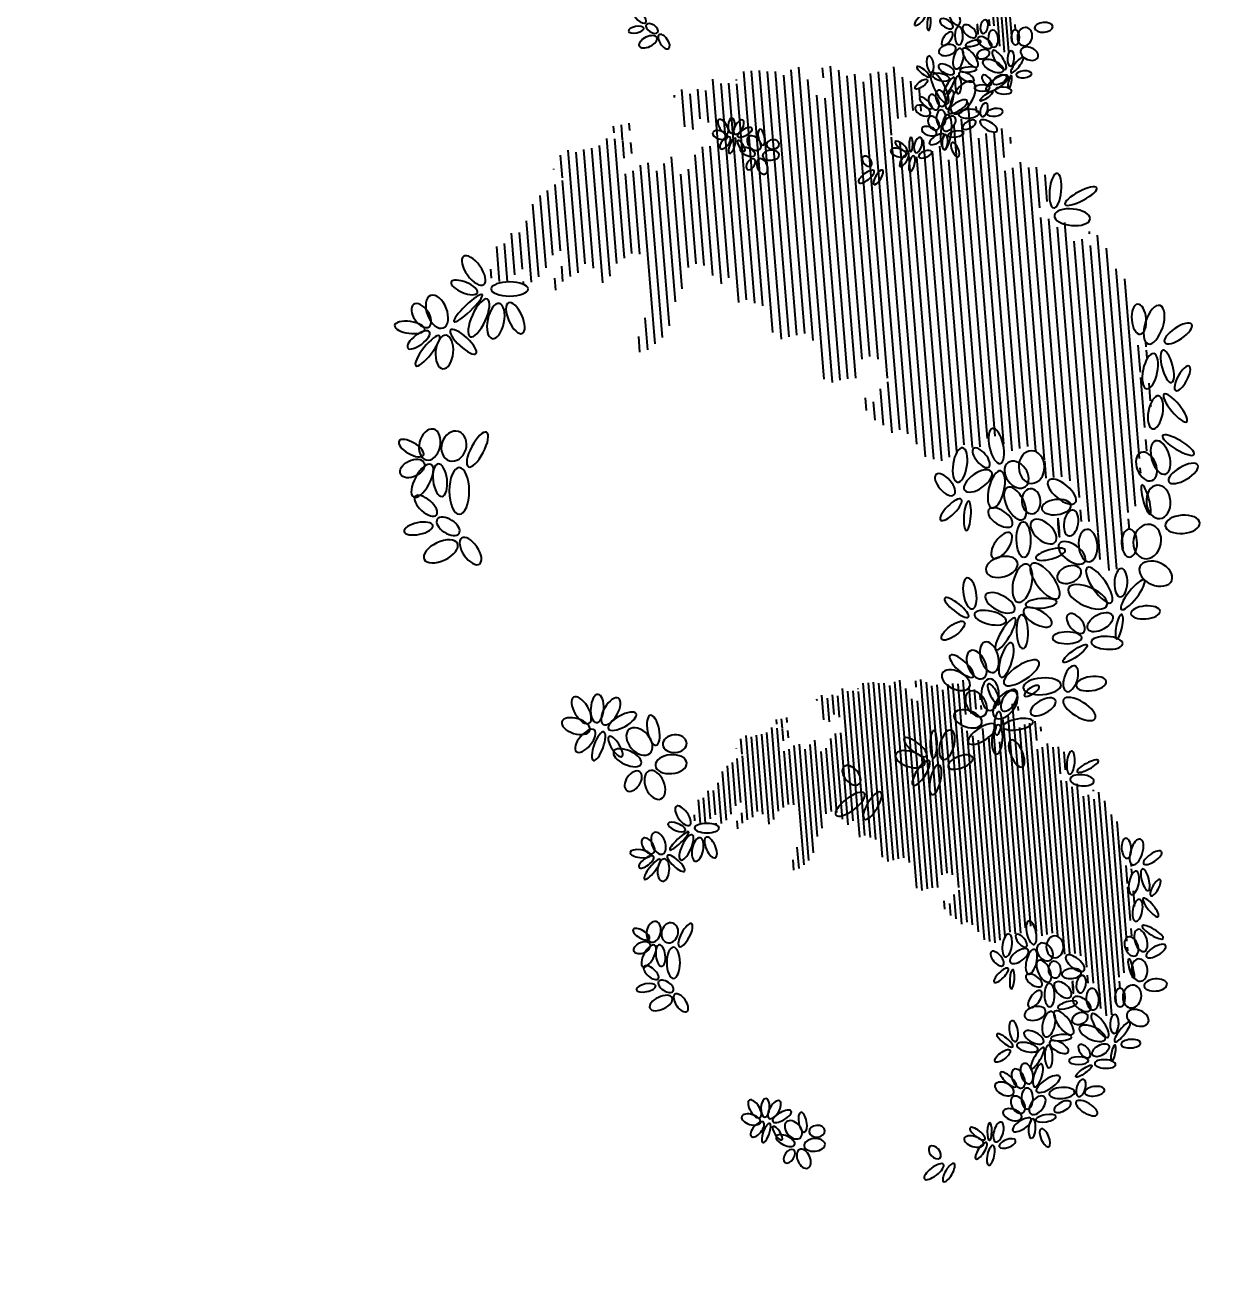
# Model space of a CAD drawing. Header units: millimetres. Extents: x 1590 to 1932, y -48 to 167.
# Drawn here: x 1625.219 to 1628.363, y 110.463 to 113.74 of the extents above; entities that cross this region are included whole.
import ezdxf

# ---------------------------------------------------------------- set-up
doc = ezdxf.new("R2010")
doc.units = ezdxf.units.MM
doc.header["$LTSCALE"] = 0.1
doc.header["$MEASUREMENT"] = 0
doc.header["$PDMODE"] = 35
doc.header["$PDSIZE"] = 0.75
doc.layers.get('0').update_dxf_attribs({"linetype": 'CONTINUOUS'})
doc.layers.get('DEFPOINTS').update_dxf_attribs({"linetype": 'CONTINUOUS'})
doc.layers.add('CALLES', color=3, linetype='CONTINUOUS')
doc.layers.add('MUEBLES', color=1, linetype='CONTINUOUS')
doc.styles.add('ROMAND', font='romand.shx')
doc.dimstyles.new('URBA', dxfattribs={"dimtxt": 20, "dimasz": 0.5, "dimexe": 1.25, "dimexo": 0.63, "dimgap": 0.63, "dimtad": 0, "dimtih": 1, "dimtoh": 1, "dimzin": 1, "dimdsep": 46, "dimtxsty": 'ROMAND', "dimcen": 2.5, "dimclrd": 1, "dimclre": 1, "dimclrt": 3, "dimadec": 0, "dimazin": 0, "dimtfac": 1, "dimtmove": 0, "dimatfit": 3, "dimfxl": 1, "dimtvp": 1, "dimtolj": 1, "dimtzin": 1, "dimarcsym": 0})

# ---------------------------------------------------------------- blocks, each defined once
blk = doc.blocks.new('E6', base_point=(554.09564, 428.344445))
blk.add_circle((554.330218, 428.344445), 0.234577)
blk = doc.blocks.new('ARB-9')
at = {"color": 0}
for p, q in [((24.2513, 10.5273), (24.2513, 11.1083)), ((24.2237, 11.0945), (24.2237, 11.0947)), ((24.2375, 10.5395), (24.2375, 11.1071)), ((24.265, 11.0418), (24.265, 11.0881)), ((24.2237, 10.5225), (24.2237, 11.0725)), ((24.2099, 11.0208), (24.2099, 11.04)), ((24.265, 10.5296), (24.265, 11.0406)), ((24.2788, 10.4959), (24.2788, 11.0202)), ((24.2926, 10.9984), (24.2926, 11.0189)), ((24.1823, 10.9781), (24.1823, 10.9784)), ((24.1961, 10.5834), (24.1961, 10.9999)), ((24.2099, 10.5461), (24.2099, 11.0098)), ((24.2926, 10.5029), (24.2926, 10.977)), ((24.3064, 10.4869), (24.3064, 10.9462)), ((24.1823, 10.9336), (24.1823, 10.9433)), ((24.1823, 10.6027), (24.1823, 10.9175)), ((24.3202, 10.4836), (24.3202, 10.9385)), ((24.334, 10.3949), (24.334, 10.9385)), ((24.3478, 10.908), (24.3478, 10.9385)), ((24.1685, 10.8855), (24.1685, 10.905)), ((24.3478, 10.3843), (24.3478, 10.9064)), ((24.3616, 10.3929), (24.3616, 10.8897)), ((24.3754, 10.3971), (24.3754, 10.8807)), ((24.3892, 10.3269), (24.3892, 10.883)), ((24.403, 10.3295), (24.403, 10.8859)), ((24.4995, 10.3526), (24.4995, 10.88)), ((24.5133, 10.3314), (24.5133, 10.8883)), ((24.5271, 10.3605), (24.5271, 10.8936)), ((24.5409, 10.3484), (24.5409, 10.8894)), ((24.5547, 10.3341), (24.5547, 10.8839)), ((24.1685, 10.7763), (24.1685, 10.8642)), ((24.4168, 10.3366), (24.4168, 10.8732)), ((24.4306, 10.2731), (24.4306, 10.8578)), ((24.4444, 10.3011), (24.4444, 10.8611)), ((24.4582, 10.3122), (24.4582, 10.8744)), ((24.4719, 10.37), (24.4719, 10.8746)), ((24.4857, 10.345), (24.4857, 10.8689)), ((24.5685, 10.3223), (24.5685, 10.8611)), ((24.1547, 10.8257), (24.1547, 10.8282)), ((24.1547, 10.7878), (24.1547, 10.8187)), ((24.5823, 10.2069), (24.5823, 10.8416)), ((24.5961, 10.2083), (24.5961, 10.8337)), ((24.6099, 10.7484), (24.6099, 10.8378)), ((24.6237, 10.7592), (24.6237, 10.8229)), ((24.6375, 10.7812), (24.6375, 10.8129)), ((24.6513, 10.7729), (24.6513, 10.7952)), ((24.1685, 10.7199), (24.1685, 10.7673)), ((24.1547, 10.7296), (24.1547, 10.7433)), ((24.1547, 10.7157), (24.1547, 10.7238)), ((24.6099, 10.222), (24.6099, 10.7415)), ((24.665, 10.1899), (24.665, 10.7374)), ((24.6788, 10.2454), (24.6788, 10.737)), ((24.6926, 10.2385), (24.6926, 10.7382)), ((24.7064, 10.21), (24.7064, 10.7416)), ((24.7202, 10.1873), (24.7202, 10.7346)), ((24.6237, 10.2077), (24.6237, 10.707)), ((24.6375, 10.2092), (24.6375, 10.7016)), ((24.6513, 10.1984), (24.6513, 10.705)), ((24.734, 10.1908), (24.734, 10.6655)), ((24.7478, 10.1993), (24.7478, 10.6521)), ((24.7616, 10.1918), (24.7616, 10.6539)), ((24.7754, 10.1906), (24.7754, 10.656)), ((24.7892, 10.1873), (24.7892, 10.6586)), ((25.0237, 10.6019), (25.0237, 10.658)), ((25.0375, 10.634), (25.0375, 10.6612)), ((24.803, 10.1873), (24.803, 10.6458)), ((24.9823, 10.3475), (24.9823, 10.6198)), ((24.9961, 10.3328), (24.9961, 10.6389)), ((25.0099, 10.3353), (25.0099, 10.6489)), ((24.8168, 10.1873), (24.8168, 10.5982)), ((24.8306, 10.2076), (24.8306, 10.5921)), ((24.8444, 10.205), (24.8444, 10.5854)), ((24.8582, 10.205), (24.8582, 10.5886)), ((24.8857, 10.3126), (24.8857, 10.554)), ((24.9547, 10.3255), (24.9547, 10.557)), ((24.9685, 10.3359), (24.9685, 10.5785)), ((24.2375, 10.5149), (24.2375, 10.5189)), ((24.8719, 10.1964), (24.8719, 10.5446)), ((24.8995, 10.3126), (24.8995, 10.5378)), ((24.9133, 10.3253), (24.9133, 10.5192)), ((24.9409, 10.3569), (24.9409, 10.5208)), ((25.0788, 10.2955), (25.0788, 10.5248)), ((25.0926, 10.299), (25.0926, 10.5354)), ((25.1478, 10.351), (25.1478, 10.5195)), ((25.1616, 10.5), (25.1616, 10.5271)), ((25.1754, 10.5205), (25.1754, 10.541)), ((25.2168, 10.4165), (25.2168, 10.524)), ((25.2306, 10.5215), (25.2306, 10.5281)), ((25.2582, 10.4526), (25.2582, 10.5198)), ((24.9271, 10.3493), (24.9271, 10.5154)), ((25.0237, 10.3441), (25.0237, 10.4907)), ((25.0375, 10.3484), (25.0375, 10.4882)), ((25.0513, 10.2863), (25.0513, 10.495)), ((25.065, 10.284), (25.065, 10.5037)), ((25.1064, 10.3003), (25.1064, 10.5083)), ((25.1202, 10.3035), (25.1202, 10.4999)), ((25.134, 10.299), (25.134, 10.5141)), ((25.1892, 10.374), (25.1892, 10.5013)), ((25.203, 10.388), (25.203, 10.5158)), ((25.2306, 10.4359), (25.2306, 10.5001)), ((25.2444, 10.4355), (25.2444, 10.509)), ((25.2719, 10.4567), (25.2719, 10.5182)), ((25.2857, 10.4956), (25.2857, 10.5114)), ((24.3064, 10.4097), (24.3064, 10.4566)), ((24.3202, 10.3953), (24.3202, 10.4665)), ((25.1616, 10.3571), (25.1616, 10.4733)), ((25.1754, 10.3667), (25.1754, 10.4802)), ((24.3754, 10.3229), (24.3754, 10.3741)), ((24.3616, 10.3394), (24.3616, 10.3504)), ((25.1478, 10.3067), (25.1478, 10.3467)), ((25.1616, 10.3298), (25.1616, 10.3308)), ((24.4168, 10.2813), (24.4168, 10.2918)), ((24.5409, 10.2196), (24.5409, 10.2899)), ((24.5547, 10.2005), (24.5547, 10.2907)), ((24.5685, 10.2096), (24.5685, 10.3192)), ((25.0237, 10.2945), (25.0237, 10.3143)), ((25.0375, 10.2902), (25.0375, 10.3212)), ((24.5133, 10.2711), (24.5133, 10.2813)), ((24.5271, 10.2277), (24.5271, 10.279)), ((24.8857, 10.2146), (24.8857, 10.2712)), ((24.8995, 10.2115), (24.8995, 10.2631)), ((24.9133, 10.2186), (24.9133, 10.2809)), ((24.9271, 10.2096), (24.9271, 10.2749)), ((25.0237, 10.261), (25.0237, 10.274)), ((25.0375, 10.2629), (25.0375, 10.2889)), ((25.0513, 10.2637), (25.0513, 10.2756)), ((24.5133, 10.2428), (24.5133, 10.2555)), ((24.6788, 10.192), (24.6788, 10.2092)), ((24.8306, 10.2003), (24.8306, 10.2016)), ((24.9409, 10.2186), (24.9409, 10.2225)), ((24.1294, 9.0923), (24.1294, 9.9436)), ((24.1501, 9.0739), (24.1501, 9.9455)), ((24.1087, 9.9248), (24.1087, 9.9251)), ((24.1708, 9.8457), (24.1708, 9.9151)), ((24.1087, 9.0668), (24.1087, 9.8917)), ((24.088, 9.8143), (24.088, 9.8431)), ((24.1708, 9.0774), (24.1708, 9.8439)), ((24.088, 9.1022), (24.088, 9.7978)), ((24.1915, 9.0269), (24.1915, 9.8133)), ((24.2121, 9.7806), (24.2121, 9.8114)), ((24.0673, 9.1582), (24.0673, 9.7828)), ((24.0466, 9.7501), (24.0466, 9.7506)), ((24.2121, 9.0374), (24.2121, 9.7485)), ((24.2328, 9.0133), (24.2328, 9.7024)), ((24.0466, 9.6834), (24.0466, 9.6979)), ((24.2535, 9.0084), (24.2535, 9.6908)), ((24.2742, 8.8753), (24.2742, 9.6908)), ((24.2949, 9.6449), (24.2949, 9.6908)), ((24.0259, 9.6112), (24.0259, 9.6405)), ((24.0466, 9.187), (24.0466, 9.6593)), ((24.2949, 8.8594), (24.2949, 9.6427)), ((24.3156, 8.8724), (24.3156, 9.6175)), ((24.3363, 8.8786), (24.3363, 9.604)), ((24.357, 8.7734), (24.357, 9.6075)), ((24.3777, 8.7773), (24.3777, 9.6118)), ((24.5225, 8.8119), (24.5225, 9.603)), ((24.5432, 8.7801), (24.5432, 9.6154)), ((24.5639, 8.8238), (24.5639, 9.6235)), ((24.5846, 8.8056), (24.5846, 9.6172)), ((24.6053, 8.7842), (24.6053, 9.6088)), ((24.0259, 9.4474), (24.0259, 9.5793)), ((24.3984, 8.788), (24.3984, 9.5928)), ((24.419, 8.6927), (24.419, 9.5697)), ((24.4397, 8.7347), (24.4397, 9.5747)), ((24.4604, 8.7513), (24.4604, 9.5946)), ((24.4811, 8.838), (24.4811, 9.5949)), ((24.5018, 8.8005), (24.5018, 9.5864)), ((24.6259, 8.7665), (24.6259, 9.5746)), ((24.6466, 8.5934), (24.6466, 9.5454)), ((24.688, 9.4056), (24.688, 9.5397)), ((24.0053, 9.5215), (24.0053, 9.5254)), ((24.0053, 9.4646), (24.0053, 9.511)), ((24.6673, 8.5955), (24.6673, 9.5335)), ((24.7087, 9.4218), (24.7087, 9.5173)), ((24.7294, 9.4547), (24.7294, 9.5023)), ((24.7501, 9.4423), (24.7501, 9.4759)), ((24.0259, 9.3628), (24.0259, 9.4339)), ((24.0053, 9.3775), (24.0053, 9.398)), ((24.688, 8.616), (24.688, 9.3953)), ((24.7708, 8.5679), (24.7708, 9.3891)), ((24.7915, 8.6511), (24.7915, 9.3886)), ((24.8121, 8.6408), (24.8121, 9.3903)), ((24.8328, 8.598), (24.8328, 9.3954)), ((24.8535, 8.564), (24.8535, 9.3849)), ((24.0053, 9.3565), (24.0053, 9.3688)), ((24.7087, 8.5945), (24.7087, 9.3435)), ((24.7501, 8.5806), (24.7501, 9.3406)), ((24.7294, 8.5968), (24.7294, 9.3354)), ((24.8742, 8.5692), (24.8742, 9.2812)), ((25.3294, 9.2341), (25.3294, 9.2748)), ((24.8949, 8.582), (24.8949, 9.2612)), ((24.9156, 8.5708), (24.9156, 9.2639)), ((24.9363, 8.5689), (24.9363, 9.267)), ((24.957, 8.564), (24.957, 9.271)), ((24.9777, 8.564), (24.9777, 9.2518)), ((25.2673, 8.7822), (25.2673, 9.2414)), ((25.288, 8.786), (25.288, 9.2564)), ((25.3087, 9.1859), (25.3087, 9.27)), ((25.2466, 8.8043), (25.2466, 9.2127)), ((24.9984, 8.564), (24.9984, 9.1802)), ((25.019, 8.5944), (25.019, 9.1711)), ((25.0397, 8.5906), (25.0397, 9.1611)), ((25.0604, 8.5906), (25.0604, 9.1659)), ((25.2259, 8.7869), (25.2259, 9.1507)), ((25.1018, 8.7519), (25.1018, 9.1141)), ((25.2053, 8.7712), (25.2053, 9.1185)), ((25.0811, 8.5775), (25.0811, 9.1)), ((25.1225, 8.7519), (25.1225, 9.0898)), ((25.4121, 8.7315), (25.4121, 9.0861)), ((25.5363, 9.0638), (25.5363, 9.0945)), ((24.1294, 9.0554), (24.1294, 9.0613)), ((25.1432, 8.771), (25.1432, 9.0618)), ((25.1639, 8.8069), (25.1639, 9.0561)), ((25.1846, 8.8183), (25.1846, 9.0642)), ((25.3915, 8.7263), (25.3915, 9.0703)), ((25.4328, 8.7335), (25.4328, 9.0454)), ((25.4742, 8.7315), (25.4742, 9.0541)), ((25.4949, 8.8095), (25.4949, 9.0623)), ((25.5156, 9.0331), (25.5156, 9.0737)), ((25.5777, 8.865), (25.5777, 9.0567)), ((25.5984, 8.9077), (25.5984, 9.069)), ((25.619, 9.0653), (25.619, 9.0752)), ((25.6397, 8.9362), (25.6397, 9.0465)), ((25.6604, 8.9619), (25.6604, 9.0627)), ((25.6811, 8.9681), (25.6811, 9.0603)), ((25.7018, 9.0264), (25.7018, 9.0502)), ((25.3087, 8.7992), (25.3087, 9.019)), ((25.3294, 8.8056), (25.3294, 9.0154)), ((25.3501, 8.7125), (25.3501, 9.0256)), ((25.3708, 8.7091), (25.3708, 9.0386)), ((25.4535, 8.7383), (25.4535, 9.0328)), ((25.557, 8.8441), (25.557, 9.0349)), ((25.619, 8.9369), (25.619, 9.0331)), ((24.2535, 8.876), (24.2535, 8.9827)), ((25.5156, 8.8186), (25.5156, 8.993)), ((25.5363, 8.8331), (25.5363, 9.0032)), ((24.2328, 8.8976), (24.2328, 8.9679)), ((24.3363, 8.7673), (24.3363, 8.8441)), ((24.3156, 8.792), (24.3156, 8.8086)), ((25.4949, 8.7431), (25.4949, 8.803)), ((24.6259, 8.5974), (24.6259, 8.7617)), ((25.3087, 8.7247), (25.3087, 8.7544)), ((25.3294, 8.7183), (25.3294, 8.7649)), ((25.5156, 8.7777), (25.5156, 8.7793)), ((24.3984, 8.7049), (24.3984, 8.7207)), ((24.5846, 8.6124), (24.5846, 8.7179)), ((24.6053, 8.5838), (24.6053, 8.719)), ((25.3294, 8.6773), (25.3294, 8.7163)), ((24.5432, 8.6897), (24.5432, 8.7049)), ((24.5639, 8.6245), (24.5639, 8.7016)), ((25.1018, 8.6049), (25.1018, 8.6898)), ((25.1432, 8.6109), (25.1432, 8.7044)), ((25.1639, 8.5974), (25.1639, 8.6953)), ((25.3087, 8.6744), (25.3087, 8.6939)), ((25.3501, 8.6786), (25.3501, 8.6964)), ((24.5432, 8.6472), (24.5432, 8.6663)), ((25.1225, 8.6002), (25.1225, 8.6777)), ((24.7915, 8.5711), (24.7915, 8.5969)), ((25.019, 8.5834), (25.019, 8.5854)), ((25.1846, 8.6109), (25.1846, 8.6168)), ((24.2904, 8.5574), (24.2904, 8.5576)), ((24.3014, 8.1134), (24.3014, 8.5675)), ((24.3125, 8.1036), (24.3125, 8.5685)), ((24.2904, 8.0998), (24.2904, 8.5398)), ((24.3235, 8.5152), (24.3235, 8.5523)), ((24.2794, 8.4985), (24.2794, 8.5138)), ((24.3235, 8.1055), (24.3235, 8.5143)), ((24.3345, 8.0786), (24.3345, 8.4979)), ((24.3456, 8.4805), (24.3456, 8.4969))]:
    blk.add_line(p, q, dxfattribs=at)
for p, xscale, yscale, zscale, rotation in [((24.6803, 11.4618), 0.1172244685344828, -0.03918192284482759, 0.1172244685344828, 54.629061), ((24.7085, 11.4618), 0.133742463362069, -0.04782499525862069, 0.133742463362069, 32.662387), ((24.5747, 11.4226), 0.1134946047413793, -0.03918192284482759, 0.1134946047413793, 72.514496), ((24.4458, 11.3897), 0.1086990556034483, -0.04494397887931034, 0.1086990556034483, 108.535537), ((24.5588, 11.4272), 0.09697660991379312, -0.04379156767241379, 0.09697660991379312, 196.085972), ((24.5913, 11.4139), 0.1092318982758621, -0.03514849525862069, 0.1092318982758621, 52.422076), ((24.7165, 11.4445), 0.08525416422413794, -0.05243464008620689, 0.08525416422413794, 306.8794), ((25.0809, 11.392), 0.1134946047413793, -0.07029699051724138, 0.1134946047413793, 108.796262), ((24.4655, 11.3615), 0.1092318982758621, -0.03975812844827586, 0.1092318982758621, 81.175392), ((24.5668, 11.4139), 0.1134946047413793, -0.05243464008620689, 0.1134946047413793, 249.946493), ((24.5833, 11.4093), 0.1012393163793104, -0.02592921724137931, 0.1012393163793104, 264.440296), ((24.595, 11.4053), 0.1055020228448276, -0.03514849525862069, 0.1055020228448276, 317.202229), ((24.5993, 11.4185), 0.1134946047413793, -0.05704427327586208, 0.1134946047413793, 338.153925), ((25.0969, 11.392), 0.08525416422413794, -0.05243464008620689, 0.08525416422413794, 50.890389), ((24.3483, 11.3263), 0.1374723387931034, -0.05704427327586208, 0.1374723387931034, 144.06217), ((24.4575, 11.3655), 0.1134946047413793, -0.03918192284482759, 0.1134946047413793, 185.211036), ((24.4698, 11.3615), 0.1214871866379311, -0.04840120086206897, 0.1214871866379311, 28.399808), ((25.0687, 11.3834), 0.1172244685344828, -0.07029699051724138, 0.1172244685344828, 180), ((25.0767, 11.3615), 0.1177573112068966, -0.07894006293103449, 0.1177573112068966, 306.707109), ((25.0932, 11.3788), 0.1129617620689655, -0.05243464008620689, 0.1129617620689655, 330.787984), ((24.3627, 11.3263), 0.104436349137931, -0.04955361206896553, 0.104436349137931, 24.05534500000001), ((24.4698, 11.3482), 0.1214871866379311, -0.06972078491379312, 0.1214871866379311, 227.239264), ((24.49, 11.3436), 0.1049691918103448, -0.06972078491379312, 0.1049691918103448, 296.743497), ((24.4943, 11.3569), 0.1092318982758621, -0.06107771250000001, 0.1092318982758621, 336.3547549999999), ((25.0527, 11.3482), 0.08898402801724138, -0.06568734568965517, 0.08898402801724138, 180), ((25.0644, 11.3482), 0.1134946047413793, -0.04379156767241379, 0.1134946047413793, 276.387212), ((25.1454, 11.3263), 0.08898402801724138, -0.03053885043103449, 0.08898402801724138, 118.163468), ((25.1539, 11.3177), 0.1129617620689655, -0.03514849525862069, 0.1129617620689655, 65.345158), ((25.1699, 11.3131), 0.1049691918103448, -0.04782499525862069, 0.1049691918103448, 45.284341), ((24.3243, 11.3044), 0.1129617620689655, -0.05243464008620689, 0.1129617620689655, 183.550469), ((24.3419, 11.3131), 0.1001736426724138, -0.04955361206896553, 0.1001736426724138, 247.464162), ((24.417, 11.3004), 0.1417350452586207, -0.06165391810344829, 0.1417350452586207, 180), ((24.4778, 11.335), 0.1172244685344828, -0.06568734568965517, 0.1172244685344828, 265.442088), ((25.1454, 11.3131), 0.1177573112068966, -0.04379156767241379, 0.1177573112068966, 204.302428), ((25.1539, 11.3044), 0.1129617620689655, -0.05243464008620689, 0.1129617620689655, 234.962822), ((25.1779, 11.3004), 0.1134946047413793, -0.05301084568965517, 0.1134946047413793, 296.57734), ((25.1779, 11.3131), 0.1092318982758621, -0.0564680676724138, 0.1092318982758621, 338.153925), ((24.4495, 11.2912), 0.1539903336206897, -0.0564680676724138, 0.1539903336206897, 208.399808), ((24.4538, 11.2785), 0.1332096323275862, -0.04379156767241379, 0.1332096323275862, 248.725883), ((24.4655, 11.2693), 0.1177573112068966, -0.06568734568965517, 0.1177573112068966, 282.462417), ((24.4858, 11.2785), 0.1134946047413793, -0.06568734568965517, 0.1134946047413793, 289.542316), ((24.5023, 11.2739), 0.1172244685344828, -0.03918192284482759, 0.1172244685344828, 312.760736), ((24.5103, 11.2912), 0.1134946047413793, -0.06568734568965517, 0.1134946047413793, 329.257383), ((25.1657, 11.3004), 0.1055020228448276, -0.04840120086206897, 0.1055020228448276, 261.553413), ((24.2918, 11.2301), 0.1172244685344828, -0.04782499525862069, 0.1172244685344828, 171.928069), ((24.2998, 11.2347), 0.1092318982758621, 0.02592921724137931, 0.1092318982758621, 31.198129), ((24.2348, 11.1863), 0.09324673448275864, -0.02189577801724138, 0.09324673448275864, 73.542731), ((24.2513, 11.1863), 0.1049691918103448, 0.05704427327586208, 0.1049691918103448, 25.551858), ((24.3041, 11.2128), 0.08898402801724138, -0.04840120086206897, 0.08898402801724138, 305.58337), ((24.3078, 11.2215), 0.1092318982758621, -0.04379156767241379, 0.1092318982758621, 355.645101), ((24.409, 11.1731), 0.1257498931034483, -0.04379156767241379, 0.1257498931034483, 87.213589), ((24.4213, 11.1777), 0.1374723387931034, -0.03514849525862069, 0.1374723387931034, 54.41663), ((24.5103, 11.1777), 0.1049691918103448, 0.03918192284482759, 0.1049691918103448, 32.501065), ((24.2188, 11.1863), 0.1092318982758621, -0.04782499525862069, 0.1092318982758621, 180), ((24.2348, 11.1777), 0.1380051698275862, -0.03514849525862069, 0.1380051698275862, 227.239264), ((24.2593, 11.169), 0.1577201974137931, -0.07029699051724138, 0.1577201974137931, 330.837991), ((24.4048, 11.1644), 0.1177573112068966, -0.05243464008620689, 0.1177573112068966, 146.794294), ((24.4213, 11.1644), 0.1214871866379311, -0.05704427327586208, 0.1214871866379311, 327.347353), ((24.4373, 11.1823), 0.1214871866379311, -0.04840120086206897, 0.1214871866379311, 342.3308149999999), ((24.5023, 11.169), 0.1129617620689655, -0.03053885043103449, 0.1129617620689655, 316.804062), ((24.1964, 11.1062), 0.128946925862069, -0.08585451853448275, 0.128946925862069, 152.112675), ((24.2348, 11.1558), 0.1055020228448276, -0.04840120086206897, 0.1055020228448276, 263.05435), ((24.2513, 11.1644), 0.1577201974137931, -0.05243464008620689, 0.1577201974137931, 299.935902), ((24.3845, 11.0855), 0.1619829038793104, -0.0651111400862069, 0.1619829038793104, 122.817286), ((24.401, 11.1558), 0.1172244685344828, -0.03514849525862069, 0.1172244685344828, 180), ((24.3931, 11.0855), 0.1454649090517242, -0.06972078491379312, 0.1454649090517242, 72.40862299999999), ((24.4943, 11.1558), 0.1172244685344828, -0.04840120086206897, 0.1172244685344828, 274.748106), ((24.2998, 11.1034), 0.09324673448275864, -0.06107771250000001, 0.09324673448275864, 16.690792), ((24.409, 11.0815), 0.1214871866379311, -0.07433041810344827, 0.1214871866379311, 10.58008), ((24.1879, 11.0924), 0.128946925862069, -0.103140663362069, 0.128946925862069, 254.7984), ((24.213, 11.0878), 0.1039035064655173, -0.05819668448275862, 0.1039035064655173, 266.487796), ((24.2838, 11.0901), 0.1209543439655173, -0.06972078491379312, 0.1209543439655173, 270), ((24.2918, 11.0901), 0.1172244685344828, -0.06107771250000001, 0.1172244685344828, 319.587694), ((24.3765, 11.0768), 0.1134946047413793, -0.03457228965517242, 0.1134946047413793, 191.266013), ((24.417, 11.029), 0.1134946047413793, -0.05243464008620689, 0.1134946047413793, 49.743806), ((24.1463, 11.0382), 0.128946925862069, -0.06741596250000001, 0.128946925862069, 180), ((24.3158, 11.0423), 0.0975094525862069, -0.05301084568965517, 0.0975094525862069, 255.613959), ((24.3403, 11.0509), 0.1172244685344828, -0.06568734568965517, 0.1172244685344828, 314.0484609999999), ((24.3931, 11.0112), 0.1332096323275862, 0.05243464008620689, 0.1332096323275862, 85.992639), ((24.1549, 11.025), 0.1246842077586207, -0.08988794612068968, 0.1246842077586207, 270), ((24.1714, 11.0158), 0.1124289310344828, -0.02247198362068965, 0.1124289310344828, 280.4783160000001), ((24.3323, 11.0423), 0.06873616939655172, -0.004609633189655172, 0.06873616939655172, 270), ((24.3931, 11.0071), 0.1332096323275862, -0.06568734568965517, 0.1332096323275862, 291.88042), ((24.4133, 11.0158), 0.1049691918103448, -0.05243464008620689, 0.1049691918103448, 321.691422), ((24.4858, 10.9674), 0.1092318982758621, -0.02592921724137931, 0.1092318982758621, 81.175392), ((25.374, 10.9599), 0.1172244685344828, -0.05704427327586208, 0.1172244685344828, 119.944796), ((24.2998, 10.9852), 0.1294797568965517, -0.05704427327586208, 0.1294797568965517, 315.909593), ((24.3078, 10.9893), 0.1092318982758621, -0.0564680676724138, 0.1092318982758621, 2.251892), ((24.3765, 10.9985), 0.09324673448275864, -0.07029699051724138, 0.09324673448275864, 270), ((24.425, 10.9195), 0.1417350452586207, -0.05704427327586208, 0.1417350452586207, 71.749948), ((24.498, 10.9633), 0.1092318982758621, -0.03514849525862069, 0.1092318982758621, 40.566776), ((25.382, 10.9685), 0.1374723387931034, -0.06972078491379312, 0.1374723387931034, 20.744685), ((24.1341, 10.9622), 0.1246842077586207, -0.04955361206896553, 0.1246842077586207, 205.261598), ((24.1384, 10.9484), 0.128946925862069, -0.06741596250000001, 0.128946925862069, 282.305911), ((24.1629, 10.9576), 0.1124289310344828, -0.07202559568965518, 0.1124289310344828, 287.217457), ((24.3728, 10.9455), 0.1214871866379311, -0.0962262077586207, 0.1214871866379311, 266.129052), ((24.3845, 10.9501), 0.1097647293103448, -0.07894006293103449, 0.1097647293103448, 301.793919), ((24.4415, 10.9195), 0.1214871866379311, -0.05704427327586208, 0.1214871866379311, 29.714794), ((24.5103, 10.9547), 0.1012393163793104, -0.04840120086206897, 0.1012393163793104, 306.041986), ((25.3777, 10.9512), 0.09697660991379312, -0.05243464008620689, 0.09697660991379312, 322.530636), ((25.4225, 10.9339), 0.1092318982758621, -0.04379156767241379, 0.1092318982758621, 6.885925999999999), ((24.1384, 10.8809), 0.1369394961206897, -0.03572470086206896, 0.1369394961206897, 144.501428), ((24.4453, 10.9109), 0.08951687068965519, -0.03975812844827586, 0.08951687068965519, 305.188152), ((24.5023, 10.9328), 0.1294797568965517, -0.05243464008620689, 0.1294797568965517, 256.776838), ((25.3681, 10.8366), 0.1742381922413793, -0.07433041810344827, 0.1742381922413793, 85.44208800000001), ((25.4145, 10.9161), 0.1049691918103448, -0.04782499525862069, 0.1049691918103448, 314.1184079999999), ((24.425, 10.9063), 0.133742463362069, -0.05243464008620689, 0.133742463362069, 277.965534), ((25.4044, 10.8273), 0.1214871866379311, -0.05243464008620689, 0.1214871866379311, 92.20655800000002), ((25.4166, 10.8273), 0.1374723387931034, -0.0564680676724138, 0.1374723387931034, 56.620077), ((24.1298, 10.8089), 0.1332096323275862, -0.03572470086206896, 0.1332096323275862, 124.601171), ((24.1549, 10.8677), 0.1246842077586207, -0.05416325689655174, 0.1246842077586207, 254.828294), ((25.4289, 10.8233), 0.09697660991379312, 0.06107771250000001, 0.09697660991379312, 21.157575), ((25.3522, 10.8366), 0.1454649090517242, -0.04840120086206897, 0.1454649090517242, 237.514893), ((25.3841, 10.8233), 0.1134946047413793, -0.09219276853448276, 0.1134946047413793, 248.38077), ((25.4246, 10.8187), 0.1177573112068966, -0.07836385732758622, 0.1177573112068966, 252.313808), ((25.4289, 10.8101), 0.1049691918103448, -0.04379156767241379, 0.1049691918103448, 325.179835), ((24.109, 10.8043), 0.1039035064655173, -0.03572470086206896, 0.1039035064655173, 236.262371), ((24.1256, 10.7323), 0.1246842077586207, -0.04033433405172414, 0.1246842077586207, 100.347736), ((24.1421, 10.7369), 0.1332096323275862, -0.05416325689655174, 0.1332096323275862, 73.987174), ((24.1213, 10.719), 0.1209543439655173, -0.04494397887931034, 0.1209543439655173, 209.167432), ((24.1506, 10.719), 0.1497276271551725, -0.06741596250000001, 0.1497276271551725, 247.872239), ((24.1629, 10.7012), 0.1124289310344828, -0.05416325689655174, 0.1124289310344828, 270), ((25.3724, 10.6044), 0.1252170504310345, -0.06568734568965517, 0.1252170504310345, 79.93621999999999), ((25.3841, 10.6044), 0.1417350452586207, -0.03514849525862069, 0.1417350452586207, 47.239264), ((25.2749, 10.5565), 0.133742463362069, -0.06165391810344829, 0.133742463362069, 73.80598400000001), ((25.3639, 10.5957), 0.1300125995689655, -0.03918192284482759, 0.1300125995689655, 132.760736), ((25.4006, 10.5957), 0.1012393163793104, -0.03918192284482759, 0.1012393163793104, 32.228389), ((25.2589, 10.5565), 0.1252170504310345, -0.05243464008620689, 0.1252170504310345, 109.518547), ((25.2951, 10.5473), 0.1539903336206897, -0.05243464008620689, 0.1539903336206897, 60.76383000000001), ((25.3037, 10.5387), 0.1454649090517242, -0.02592921724137931, 0.1454649090517242, 39.219307), ((25.3761, 10.5911), 0.1294797568965517, -0.07433041810344827, 0.1294797568965517, 286.618283), ((25.4006, 10.5871), 0.1012393163793104, -0.05704427327586208, 0.1012393163793104, 300.195482), ((25.4086, 10.5911), 0.1134946047413793, -0.04379156767241379, 0.1134946047413793, 347.7961789999999), ((24.7936, 10.4756), 0.1758367028017242, -0.05877288426724138, 0.1758367028017242, 54.629061), ((24.8359, 10.4756), 0.2006136950431035, -0.07173749288793103, 0.2006136950431035, 32.662387), ((25.2872, 10.53), 0.1374723387931034, -0.05243464008620689, 0.1374723387931034, 175.292933), ((25.2994, 10.5214), 0.1294797568965517, -0.05704427327586208, 0.1294797568965517, 301.060408), ((25.3117, 10.5346), 0.1049691918103448, -0.03975812844827586, 0.1049691918103448, 333.206796), ((24.2955, 10.4822), 0.133742463362069, -0.06165391810344829, 0.133742463362069, 169.89314), ((24.6353, 10.4169), 0.170241907112069, -0.05877288426724138, 0.170241907112069, 72.514496), ((24.2753, 10.4643), 0.133742463362069, -0.03514849525862069, 0.133742463362069, 203.115863), ((24.2955, 10.469), 0.1294797568965517, -0.04379156767241379, 0.1294797568965517, 259.881614), ((24.6601, 10.4039), 0.1638478474137931, -0.05272274288793104, 0.1638478474137931, 52.422076), ((24.8479, 10.4497), 0.1278812463362069, -0.07865196012931033, 0.1278812463362069, 306.8794), ((25.3946, 10.3711), 0.170241907112069, -0.1054454857758621, 0.170241907112069, 108.796262), ((24.4419, 10.3676), 0.1630485834051724, -0.06741596831896551, 0.1630485834051724, 108.535537), ((24.6113, 10.4238), 0.1454649148706897, -0.06568735150862069, 0.1454649148706897, 196.085972), ((24.6721, 10.4108), 0.170241907112069, -0.08556640991379312, 0.170241907112069, 338.153925), ((25.4186, 10.3711), 0.1278812463362069, -0.07865196012931033, 0.1278812463362069, 50.890389), ((24.4715, 10.3252), 0.1638478474137931, -0.0596371926724138, 0.1638478474137931, 81.175392), ((24.6233, 10.4039), 0.170241907112069, -0.07865196012931033, 0.170241907112069, 249.946493), ((24.6481, 10.397), 0.1518589745689655, -0.03889382586206896, 0.1518589745689655, 264.440296), ((24.6657, 10.3909), 0.1582530342672414, -0.05272274288793104, 0.1582530342672414, 317.202229), ((24.4779, 10.3252), 0.1822307799568966, -0.07260180129310345, 0.1822307799568966, 28.399808), ((25.3762, 10.3581), 0.1758367028017242, -0.1054454857758621, 0.1758367028017242, 180), ((25.413, 10.3512), 0.1694426431034483, -0.07865196012931033, 0.1694426431034483, 330.787984), ((24.2956, 10.2725), 0.2062085081896552, -0.08556640991379312, 0.2062085081896552, 144.06217), ((24.4595, 10.3313), 0.170241907112069, -0.05877288426724138, 0.170241907112069, 185.211036), ((24.4779, 10.3054), 0.1822307799568966, -0.1045811773706897, 0.1822307799568966, 227.239264), ((24.4778, 10.3508), 0.1294797568965517, -0.03975812844827586, 0.1294797568965517, 259.521684), ((24.5146, 10.3183), 0.1638478474137931, -0.09161656875000002, 0.1638478474137931, 336.3547549999999), ((25.3523, 10.3054), 0.1334760420258621, -0.09853101853448276, 0.1334760420258621, 180), ((25.3882, 10.3252), 0.1766359668103449, -0.1184100943965517, 0.1766359668103449, 306.707109), ((25.4913, 10.2725), 0.1334760420258621, -0.04580827564655172, 0.1334760420258621, 118.163468), ((25.5041, 10.2596), 0.1694426431034483, -0.05272274288793104, 0.1694426431034483, 65.345158), ((24.3172, 10.2725), 0.1566545237068966, -0.0743304181034483, 0.1566545237068966, 24.05534500000001), ((24.4575, 10.2892), 0.1374723387931034, -0.06972078491379312, 0.1374723387931034, 232.770168), ((24.5082, 10.2985), 0.1574537877155173, -0.1045811773706897, 0.1574537877155173, 296.743497), ((25.3698, 10.3054), 0.170241907112069, -0.06568735150862069, 0.170241907112069, 276.387212), ((25.5281, 10.2526), 0.1574537877155173, -0.07173749288793103, 0.1574537877155173, 45.284341), ((24.2597, 10.2397), 0.1694426431034483, -0.07865196012931033, 0.1694426431034483, 183.550469), ((24.286, 10.2526), 0.1502604640086207, -0.0743304181034483, 0.1502604640086207, 247.464162), ((24.3968, 10.2546), 0.0975094525862069, -0.03514849525862069, 0.0975094525862069, 208.929827), ((24.4655, 10.2719), 0.1294797568965517, -0.03918192284482759, 0.1294797568965517, 292.425598), ((24.4899, 10.2855), 0.1758367028017242, -0.09853101853448276, 0.1758367028017242, 265.442088), ((25.4913, 10.2526), 0.1766359668103449, -0.06568735150862069, 0.1766359668103449, 204.302428), ((25.5401, 10.2526), 0.1638478474137931, -0.0847021015086207, 0.1638478474137931, 338.153925), ((24.3987, 10.2336), 0.212602567887931, -0.09248087715517243, 0.212602567887931, 180), ((24.4475, 10.2198), 0.2309855004310345, -0.0847021015086207, 0.2309855004310345, 208.399808), ((24.5386, 10.2198), 0.170241907112069, -0.09853101853448276, 0.170241907112069, 329.257383), ((25.5041, 10.2397), 0.1694426431034483, -0.07865196012931033, 0.1694426431034483, 234.962822), ((25.5217, 10.2336), 0.1582530342672414, -0.07260180129310345, 0.1582530342672414, 261.553413), ((25.5401, 10.2336), 0.170241907112069, -0.07951626853448276, 0.170241907112069, 296.57734), ((24.4539, 10.2008), 0.1998144484913793, -0.06568735150862069, 0.1998144484913793, 248.725883), ((24.4715, 10.187), 0.1766359668103449, -0.09853101853448276, 0.1766359668103449, 282.462417), ((24.5018, 10.2008), 0.170241907112069, -0.09853101853448276, 0.170241907112069, 289.542316), ((24.5266, 10.1939), 0.1758367028017242, -0.05877288426724138, 0.1758367028017242, 312.760736), ((24.2229, 10.1351), 0.1638478474137931, 0.03889382586206896, 0.1638478474137931, 31.198129), ((24.1254, 10.0625), 0.1398701017241379, -0.03284366702586208, 0.1398701017241379, 73.542731), ((24.2109, 10.1282), 0.1758367028017242, -0.07173749288793103, 0.1758367028017242, 171.928069), ((24.2349, 10.1152), 0.1638478474137931, -0.06568735150862069, 0.1638478474137931, 355.645101), ((24.3868, 10.0426), 0.1886248396551724, -0.06568735150862069, 0.1886248396551724, 87.213589), ((24.4051, 10.0495), 0.2062085081896552, -0.05272274288793104, 0.2062085081896552, 54.41663), ((24.1502, 10.0625), 0.1574537877155173, 0.08556640991379312, 0.1574537877155173, 25.551858), ((24.2293, 10.1023), 0.1334760420258621, -0.07260180129310345, 0.1334760420258621, 305.58337), ((24.5386, 10.0495), 0.1574537877155173, 0.05877288426724138, 0.1574537877155173, 32.501065), ((24.1014, 10.0625), 0.1638478474137931, -0.07173749288793103, 0.1638478474137931, 180), ((24.3804, 10.0297), 0.1766359668103449, -0.07865196012931033, 0.1766359668103449, 146.794294), ((24.4291, 10.0564), 0.1822307799568966, -0.07260180129310345, 0.1822307799568966, 342.3308149999999), ((24.1254, 10.0495), 0.2070077547413793, -0.05272274288793104, 0.2070077547413793, 227.239264), ((24.1502, 10.0297), 0.2365802961206897, -0.07865196012931033, 0.2365802961206897, 299.935902), ((24.1622, 10.0366), 0.2365802961206897, -0.1054454857758621, 0.2365802961206897, 330.837991), ((24.3748, 10.0167), 0.1758367028017242, -0.05272274288793104, 0.1758367028017242, 180), ((24.4051, 10.0297), 0.1822307799568966, -0.08556640991379312, 0.1822307799568966, 327.347353), ((24.5266, 10.0366), 0.1694426431034483, -0.04580827564655172, 0.1694426431034483, 316.804062), ((24.0678, 9.9424), 0.1934203887931035, -0.1287817778017241, 0.1934203887931035, 152.112675), ((24.1254, 10.0167), 0.1582530342672414, -0.07260180129310345, 0.1582530342672414, 263.05435), ((24.35, 9.9112), 0.2429743558189655, -0.09766671012931036, 0.2429743558189655, 122.817286), ((24.3628, 9.9112), 0.2181973635775862, -0.1045811773706897, 0.2181973635775862, 72.40862299999999), ((24.5146, 10.0167), 0.1758367028017242, -0.07260180129310345, 0.1758367028017242, 274.748106), ((24.2229, 9.938), 0.1398701017241379, -0.09161656875000002, 0.1398701017241379, 16.690792), ((24.0551, 9.9216), 0.1934203887931035, -0.1547109950431035, 0.1934203887931035, 254.7984), ((24.2109, 9.9182), 0.1758367028017242, -0.09161656875000002, 0.1758367028017242, 319.587694), ((24.3868, 9.9052), 0.1822307799568966, -0.1114956271551724, 0.1822307799568966, 10.58008), ((24.0926, 9.9147), 0.1558552596982759, -0.08729502672413794, 0.1558552596982759, 266.487796), ((24.1989, 9.9182), 0.1814315159482759, -0.1045811773706897, 0.1814315159482759, 270), ((24.338, 9.8983), 0.170241907112069, -0.05185843448275862, 0.170241907112069, 191.266013), ((24.3987, 9.8265), 0.170241907112069, -0.07865196012931033, 0.170241907112069, 49.743806), ((23.9927, 9.8404), 0.1934203887931035, -0.10112394375, 0.1934203887931035, 180), ((24.2836, 9.8594), 0.1758367028017242, -0.09853101853448276, 0.1758367028017242, 314.0484609999999), ((24.3628, 9.7997), 0.1998144484913793, 0.07865196012931033, 0.1998144484913793, 85.992639), ((24.2469, 9.8464), 0.1462641788793103, -0.07951626853448276, 0.1462641788793103, 255.613959), ((24.2717, 9.8464), 0.1031042540948276, -0.006914449784482759, 0.1031042540948276, 270), ((24.0055, 9.8205), 0.187026311637931, -0.1348319191810345, 0.187026311637931, 270), ((24.0303, 9.8067), 0.1686433965517242, -0.03370797543103448, 0.1686433965517242, 280.4783160000001), ((24.3628, 9.7937), 0.1998144484913793, -0.09853101853448276, 0.1998144484913793, 291.88042), ((24.3931, 9.8067), 0.1574537877155173, -0.07865196012931033, 0.1574537877155173, 321.691422), ((24.5018, 9.7341), 0.1638478474137931, -0.03889382586206896, 0.1638478474137931, 81.175392), ((25.8342, 9.7228), 0.1758367028017242, -0.08556640991379312, 0.1758367028017242, 119.944796), ((24.2229, 9.7609), 0.1942196353448276, -0.08556640991379312, 0.1942196353448276, 315.909593), ((24.2349, 9.7669), 0.1638478474137931, -0.0847021015086207, 0.1638478474137931, 2.251892), ((24.338, 9.7807), 0.1398701017241379, -0.1054454857758621, 0.1398701017241379, 270), ((24.5202, 9.728), 0.1638478474137931, -0.05272274288793104, 0.1638478474137931, 40.566776), ((25.8462, 9.7358), 0.2062085081896552, -0.1045811773706897, 0.2062085081896552, 20.744685), ((23.9743, 9.7263), 0.187026311637931, -0.0743304181034483, 0.187026311637931, 205.261598), ((24.4107, 9.6623), 0.212602567887931, -0.08556640991379312, 0.212602567887931, 71.749948), ((23.9807, 9.7055), 0.1934203887931035, -0.10112394375, 0.1934203887931035, 282.305911), ((24.0175, 9.7194), 0.1686433965517242, -0.1080383935344828, 0.1686433965517242, 287.217457), ((24.3324, 9.7012), 0.1822307799568966, -0.144339311637931, 0.1822307799568966, 266.129052), ((24.35, 9.7081), 0.1646470939655172, -0.1184100943965517, 0.1646470939655172, 301.793919), ((24.4355, 9.6623), 0.1822307799568966, -0.08556640991379312, 0.1822307799568966, 29.714794), ((24.5386, 9.715), 0.1518589745689655, -0.07260180129310345, 0.1518589745689655, 306.041986), ((25.8398, 9.7099), 0.1454649148706897, -0.07865196012931033, 0.1454649148706897, 322.530636), ((25.9069, 9.6839), 0.1638478474137931, -0.06568735150862069, 0.1638478474137931, 6.885925999999999), ((23.9807, 9.6044), 0.2054092441810345, -0.05358705129310345, 0.2054092441810345, 144.501428), ((24.5266, 9.6822), 0.1942196353448276, -0.07865196012931033, 0.1942196353448276, 256.776838), ((25.895, 9.6571), 0.1574537877155173, -0.07173749288793103, 0.1574537877155173, 314.1184079999999), ((24.4107, 9.6424), 0.2006136950431035, -0.07865196012931033, 0.2006136950431035, 277.965534), ((24.4411, 9.6494), 0.1342753060344828, -0.0596371926724138, 0.1342753060344828, 305.188152), ((25.8254, 9.5379), 0.261357288362069, -0.1114956271551724, 0.261357288362069, 85.44208800000001), ((25.8798, 9.524), 0.1822307799568966, -0.07865196012931033, 0.1822307799568966, 92.20655800000002), ((25.8981, 9.524), 0.2062085081896552, -0.0847021015086207, 0.2062085081896552, 56.620077), ((23.9679, 9.4964), 0.1998144484913793, -0.05358705129310345, 0.1998144484913793, 124.601171), ((24.0055, 9.5845), 0.187026311637931, -0.0812448853448276, 0.187026311637931, 254.828294), ((25.8014, 9.5379), 0.2181973635775862, -0.07260180129310345, 0.2181973635775862, 237.514893), ((25.9165, 9.518), 0.1454649148706897, 0.09161656875000002, 0.1454649148706897, 21.157575), ((25.8494, 9.518), 0.170241907112069, -0.1382891528017241, 0.170241907112069, 248.38077), ((25.9101, 9.5111), 0.1766359668103449, -0.1175457859913793, 0.1766359668103449, 252.313808), ((25.9165, 9.4981), 0.1574537877155173, -0.06568735150862069, 0.1574537877155173, 325.179835), ((23.9368, 9.4895), 0.1558552596982759, -0.05358705129310345, 0.1558552596982759, 236.262371), ((23.9615, 9.3814), 0.187026311637931, -0.06050150107758621, 0.187026311637931, 100.347736), ((23.9863, 9.3883), 0.1998144484913793, -0.0812448853448276, 0.1998144484913793, 73.987174), ((23.9552, 9.3615), 0.1814315159482759, -0.06741596831896551, 0.1814315159482759, 209.167432), ((23.9991, 9.3615), 0.2245914407327587, -0.10112394375, 0.2245914407327587, 247.872239), ((24.0175, 9.3348), 0.1686433965517242, -0.0812448853448276, 0.1686433965517242, 270), ((25.8318, 9.1895), 0.1878255756465518, -0.09853101853448276, 0.1878255756465518, 79.93621999999999), ((25.819, 9.1766), 0.1950188993534483, -0.05877288426724138, 0.1950188993534483, 132.760736), ((25.8494, 9.1895), 0.212602567887931, -0.05272274288793104, 0.212602567887931, 47.239264), ((25.6855, 9.1178), 0.2006136950431035, -0.09248087715517243, 0.2006136950431035, 73.80598400000001), ((25.8742, 9.1766), 0.1518589745689655, -0.05877288426724138, 0.1518589745689655, 32.228389), ((25.6616, 9.1178), 0.1878255756465518, -0.07865196012931033, 0.1878255756465518, 109.518547), ((25.7159, 9.104), 0.2309855004310345, -0.07865196012931033, 0.2309855004310345, 60.76383000000001), ((25.8374, 9.1697), 0.1942196353448276, -0.1114956271551724, 0.1942196353448276, 286.618283), ((25.8862, 9.1697), 0.170241907112069, -0.06568735150862069, 0.170241907112069, 347.7961789999999), ((25.7287, 9.091), 0.2181973635775862, -0.03889382586206896, 0.2181973635775862, 39.219307), ((25.8742, 9.1636), 0.1518589745689655, -0.08556640991379312, 0.1518589745689655, 300.195482), ((25.7039, 9.0781), 0.2062085081896552, -0.07865196012931033, 0.2062085081896552, 175.292933), ((25.7407, 9.085), 0.1574537877155173, -0.0596371926724138, 0.1574537877155173, 333.206796), ((24.2165, 9.0063), 0.2006136950431035, -0.09248087715517243, 0.2006136950431035, 169.89314), ((25.7223, 9.0651), 0.1942196353448276, -0.08556640991379312, 0.1942196353448276, 301.060408), ((24.1861, 8.9795), 0.2006136950431035, -0.05272274288793104, 0.2006136950431035, 203.115863), ((24.2165, 8.9864), 0.1942196353448276, -0.06568735150862069, 0.1942196353448276, 259.881614), ((24.6557, 8.8512), 0.09377957482758624, -0.03134553827586208, 0.09377957482758624, 54.629061), ((24.6783, 8.8512), 0.1069939706896552, -0.03825999620689656, 0.1069939706896552, 32.662387), ((24.5713, 8.8199), 0.09079568379310346, -0.03134553827586208, 0.09079568379310346, 72.514496), ((24.5845, 8.8129), 0.08738551862068968, -0.02811879620689656, 0.08738551862068968, 52.422076), ((24.4681, 8.7936), 0.08695924448275864, -0.03595518310344828, 0.08695924448275864, 108.535537), ((24.5585, 8.8236), 0.0775812879310345, -0.03503325413793104, 0.0775812879310345, 196.085972), ((24.5649, 8.8129), 0.09079568379310346, -0.04194771206896552, 0.09079568379310346, 249.946493), ((24.5909, 8.8166), 0.09079568379310346, -0.04563541862068967, 0.09079568379310346, 338.153925), ((24.6847, 8.8374), 0.06820333137931037, -0.04194771206896552, 0.06820333137931037, 306.8794), ((24.9762, 8.7954), 0.09079568379310346, -0.05623759241379311, 0.09079568379310346, 108.796262), ((24.989, 8.7954), 0.06820333137931037, -0.04194771206896552, 0.06820333137931037, 50.890389), ((24.3901, 8.7429), 0.1099778710344828, -0.04563541862068967, 0.1099778710344828, 144.06217), ((24.4899, 8.8093), 0.1942196353448276, -0.0596371926724138, 0.1942196353448276, 259.521684), ((24.4839, 8.771), 0.08738551862068968, -0.03180650275862069, 0.08738551862068968, 81.175392), ((24.4873, 8.771), 0.09718974931034487, -0.03872096068965518, 0.09718974931034487, 28.399808), ((24.5781, 8.8093), 0.0809914531034483, -0.02074337379310345, 0.0809914531034483, 264.440296), ((24.5875, 8.806), 0.08440161827586208, -0.02811879620689656, 0.08440161827586208, 317.202229), ((24.9664, 8.7885), 0.09377957482758624, -0.05623759241379311, 0.09377957482758624, 180), ((24.986, 8.7848), 0.09036940965517243, -0.04194771206896552, 0.09036940965517243, 330.787984), ((24.4016, 8.7429), 0.08354907931034483, -0.03964288965517243, 0.08354907931034483, 24.05534500000001), ((24.4775, 8.7742), 0.09079568379310346, -0.03134553827586208, 0.09079568379310346, 185.211036), ((24.4873, 8.7604), 0.09718974931034487, -0.0557766279310345, 0.09718974931034487, 227.239264), ((24.4937, 8.7498), 0.09377957482758624, -0.05254987655172415, 0.09377957482758624, 265.442088), ((24.5035, 8.7567), 0.08397535344827589, -0.0557766279310345, 0.08397535344827589, 296.743497), ((24.5069, 8.7673), 0.08738551862068968, -0.04886217000000001, 0.08738551862068968, 336.3547549999999), ((24.9536, 8.7604), 0.07118722241379312, -0.05254987655172415, 0.07118722241379312, 180), ((24.963, 8.7604), 0.09079568379310346, -0.03503325413793104, 0.09079568379310346, 276.387212), ((24.9728, 8.771), 0.09420584896551727, -0.0631520503448276, 0.09420584896551727, 306.707109), ((25.0278, 8.7429), 0.07118722241379312, -0.02443108034482759, 0.07118722241379312, 118.163468), ((25.0346, 8.736), 0.09036940965517243, -0.02811879620689656, 0.09036940965517243, 65.345158), ((25.0474, 8.7323), 0.08397535344827589, -0.03825999620689656, 0.08397535344827589, 45.284341), ((24.3709, 8.7254), 0.09036940965517243, -0.04194771206896552, 0.09036940965517243, 183.550469), ((24.385, 8.7323), 0.08013891413793105, -0.03964288965517243, 0.08013891413793105, 247.464162), ((24.4595, 8.7168), 0.2062085081896552, -0.1045811773706897, 0.2062085081896552, 232.770168), ((24.4451, 8.7221), 0.1133880362068966, -0.04932313448275864, 0.1133880362068966, 180), ((24.4711, 8.7148), 0.1231922668965518, -0.04517445413793105, 0.1231922668965518, 208.399808), ((24.5197, 8.7148), 0.09079568379310346, -0.05254987655172415, 0.09079568379310346, 329.257383), ((25.0278, 8.7323), 0.09420584896551727, -0.03503325413793104, 0.09420584896551727, 204.302428), ((25.0346, 8.7254), 0.09036940965517243, -0.04194771206896552, 0.09036940965517243, 234.962822), ((25.044, 8.7221), 0.08440161827586208, -0.03872096068965518, 0.08440161827586208, 261.553413), ((25.0538, 8.7221), 0.09079568379310346, -0.04240867655172414, 0.09079568379310346, 296.57734), ((25.0538, 8.7323), 0.08738551862068968, -0.04517445413793105, 0.08738551862068968, 338.153925), ((24.3513, 8.6696), 0.08738551862068968, 0.02074337379310345, 0.08738551862068968, 31.198129), ((24.4745, 8.7046), 0.106567705862069, -0.03503325413793104, 0.106567705862069, 248.725883), ((24.4715, 8.6908), 0.1942196353448276, -0.05877288426724138, 0.1942196353448276, 292.425598), ((24.4839, 8.6972), 0.09420584896551727, -0.05254987655172415, 0.09420584896551727, 282.462417), ((24.5001, 8.7046), 0.09079568379310346, -0.05254987655172415, 0.09079568379310346, 289.542316), ((24.5133, 8.7009), 0.09377957482758624, -0.03134553827586208, 0.09377957482758624, 312.760736), ((24.2993, 8.6309), 0.07459738758620692, -0.01751662241379311, 0.07459738758620692, 73.542731), ((24.3449, 8.6659), 0.09377957482758624, -0.03825999620689656, 0.09377957482758624, 171.928069), ((24.3684, 8.6649), 0.1462641788793103, -0.05272274288793104, 0.1462641788793103, 208.929827), ((24.3125, 8.6309), 0.08397535344827589, 0.04563541862068967, 0.08397535344827589, 25.551858), ((24.3547, 8.6521), 0.07118722241379312, -0.03872096068965518, 0.07118722241379312, 305.58337), ((24.3577, 8.659), 0.08738551862068968, -0.03503325413793104, 0.08738551862068968, 355.645101), ((24.4387, 8.6203), 0.1005999144827586, -0.03503325413793104, 0.1005999144827586, 87.213589), ((24.4485, 8.624), 0.1099778710344828, -0.02811879620689656, 0.1099778710344828, 54.41663), ((24.5197, 8.624), 0.08397535344827589, 0.03134553827586208, 0.08397535344827589, 32.501065), ((24.2865, 8.6309), 0.08738551862068968, -0.03825999620689656, 0.08738551862068968, 180), ((24.2993, 8.624), 0.110404135862069, -0.02811879620689656, 0.110404135862069, 227.239264), ((24.3125, 8.6134), 0.1261761579310345, -0.04194771206896552, 0.1261761579310345, 299.935902), ((24.3189, 8.617), 0.1261761579310345, -0.05623759241379311, 0.1261761579310345, 330.837991), ((24.4353, 8.6134), 0.09420584896551727, -0.04194771206896552, 0.09420584896551727, 146.794294), ((24.4485, 8.6134), 0.09718974931034487, -0.04563541862068967, 0.09718974931034487, 327.347353), ((24.4613, 8.6276), 0.09718974931034487, -0.03872096068965518, 0.09718974931034487, 342.3308149999999), ((24.5133, 8.617), 0.09036940965517243, -0.02443108034482759, 0.09036940965517243, 316.804062), ((24.2686, 8.5668), 0.1031575406896552, -0.06868361482758621, 0.1031575406896552, 152.112675), ((24.2993, 8.6064), 0.08440161827586208, -0.03872096068965518, 0.08440161827586208, 263.05435), ((24.3513, 8.5645), 0.07459738758620692, -0.04886217000000001, 0.07459738758620692, 16.690792), ((24.4191, 8.5502), 0.1295863231034483, -0.05208891206896553, 0.1295863231034483, 122.817286), ((24.4323, 8.6064), 0.09377957482758624, -0.02811879620689656, 0.09377957482758624, 180), ((24.4259, 8.5502), 0.1163719272413793, -0.0557766279310345, 0.1163719272413793, 72.40862299999999), ((24.5069, 8.6064), 0.09377957482758624, -0.03872096068965518, 0.09377957482758624, 274.748106), ((24.2618, 8.5557), 0.1031575406896552, -0.0825125306896552, 0.1031575406896552, 254.7984), ((24.2818, 8.552), 0.08312280517241383, -0.04655734758620691, 0.08312280517241383, 266.487796), ((24.3385, 8.5539), 0.09676347517241382, -0.0557766279310345, 0.09676347517241382, 270), ((24.3449, 8.5539), 0.09377957482758624, -0.04886217000000001, 0.09377957482758624, 319.587694), ((24.4387, 8.547), 0.09718974931034487, -0.05946433448275863, 0.09718974931034487, 10.58008), ((24.2285, 8.5124), 0.1031575406896552, -0.05393277000000001, 0.1031575406896552, 180), ((24.4127, 8.5433), 0.09079568379310346, -0.02765783172413793, 0.09079568379310346, 191.266013), ((24.3837, 8.5225), 0.09377957482758624, -0.05254987655172415, 0.09377957482758624, 314.0484609999999), ((24.4259, 8.4907), 0.106567705862069, 0.04194771206896552, 0.106567705862069, 85.992639), ((24.4451, 8.505), 0.09079568379310346, -0.04194771206896552, 0.09079568379310346, 49.743806), ((24.3641, 8.5156), 0.07800756206896553, -0.04240867655172414, 0.07800756206896553, 255.613959), ((24.3773, 8.5156), 0.05498893551724139, -0.003687706551724138, 0.05498893551724139, 270), ((24.4259, 8.4875), 0.106567705862069, -0.05254987655172415, 0.106567705862069, 291.88042), ((24.4421, 8.4944), 0.08397535344827589, -0.04194771206896552, 0.08397535344827589, 321.691422), ((24.5001, 8.4557), 0.08738551862068968, -0.02074337379310345, 0.08738551862068968, 81.175392), ((25.2107, 8.4497), 0.09377957482758624, -0.04563541862068967, 0.09377957482758624, 119.944796), ((25.2171, 8.4566), 0.1099778710344828, -0.0557766279310345, 0.1099778710344828, 20.744685), ((24.5099, 8.4525), 0.08738551862068968, -0.02811879620689656, 0.08738551862068968, 40.566776), ((25.2137, 8.4428), 0.0775812879310345, -0.04194771206896552, 0.0775812879310345, 322.530636), ((25.2495, 8.429), 0.08738551862068968, -0.03503325413793104, 0.08738551862068968, 6.885925999999999), ((25.2431, 8.4147), 0.08397535344827589, -0.03825999620689656, 0.08397535344827589, 314.1184079999999)]:
    blk.add_blockref('E6', p, dxfattribs=dict(xscale=xscale, yscale=yscale, zscale=zscale, rotation=rotation))
blk = doc.blocks.new('UTP1$0$DIMBLOCK')
at = {"color": 4}
blk.add_line((-5.25, -5.25), (5.25, 5.25), dxfattribs=at)
at = {"color": 1}
blk.add_line((-7.5, 0), (10.5, 0), dxfattribs=at)
blk = doc.blocks.new('*D104')
at = {"layer": 'CALLES', "color": 1, "linetype": 'Continuous', "lineweight": -2, "transparency": 16777216}
for p, q in [((1627.2051, 116.3888), (1625.5212, 119.2426)), ((1627.2251, 116.3888), (1627.2051, 116.3888))]:
    blk.add_line(p, q, dxfattribs=at)
at = {"layer": 'DEFPOINTS', "color": 0, "linetype": 'Continuous', "transparency": 16777216}
for p in [(1625.5111, 119.2599), (1630.5927, 110.6473)]:
    blk.add_point(p, dxfattribs=at)
at = {"layer": 'CALLES', "color": 1, "linetype": 'Continuous', "lineweight": -2, "transparency": 16777216, "xscale": 0.02, "yscale": 0.02, "zscale": 0.02, "rotation": 120.5416132070291}
blk.add_blockref('UTP1$0$DIMBLOCK', (1625.5111, 119.2599), dxfattribs=at)
at = {"layer": 'CALLES', "color": 3, "linetype": 'Continuous', "transparency": 16777216, "insert": (1628.4832, 116.3888), "char_height": 0.5, "attachment_point": 5, "style": 'ROMAND'}
blk.add_mtext('\\A1;R10.00', dxfattribs=at)

msp = doc.modelspace()

# ---------------------------------------------------------------- linework, layer by layer
at = {"color": 4, "linetype": 'Continuous'}
for centre, radius, start, end in [((1630.7358, 110.4627), 10.1431, 90, 180), ((1631.3482, 111.2463), 6.8231, 95.14964, 186.59418)]:
    msp.add_arc(centre, radius, start, end, dxfattribs=at)

# ---------------------------------------------------------------- block references
at = {"layer": 'MUEBLES', "color": 2, "rotation": 184.6620882374008}
msp.add_blockref('ARB-9', (1651.3225, 124.1848), dxfattribs=at)

# ---------------------------------------------------------------- dimensions: what is measured, and where the dimension line sits
at = {"layer": 'CALLES', "color": 7, "linetype": 'Continuous'}
dim = msp.add_radius_dim(center=(1630.5927, 110.6473), mpoint=(1625.5111, 119.2599), dimstyle='URBA', override={"dimtxt": 0.5, "dimasz": 0.02, "dimexe": 0.18, "dimexo": 0.0625, "dimgap": 0.02, "dimzin": 0, "dimblk1": 'UTP1$0$DIMBLOCK', "dimblk2": 'UTP1$0$DIMBLOCK', "dimsah": 1, "dimcen": 0.09, "dimtdec": 4, "dimtofl": 0, "dimtvp": 0, "dimtzin": 0}, dxfattribs=at)
dim.commit()
dim.dimension.update_dxf_attribs({"geometry": '*D104', "text_midpoint": (1628.4832, 116.3888), "dimtype": 164})

doc.saveas('drawing.dxf')
